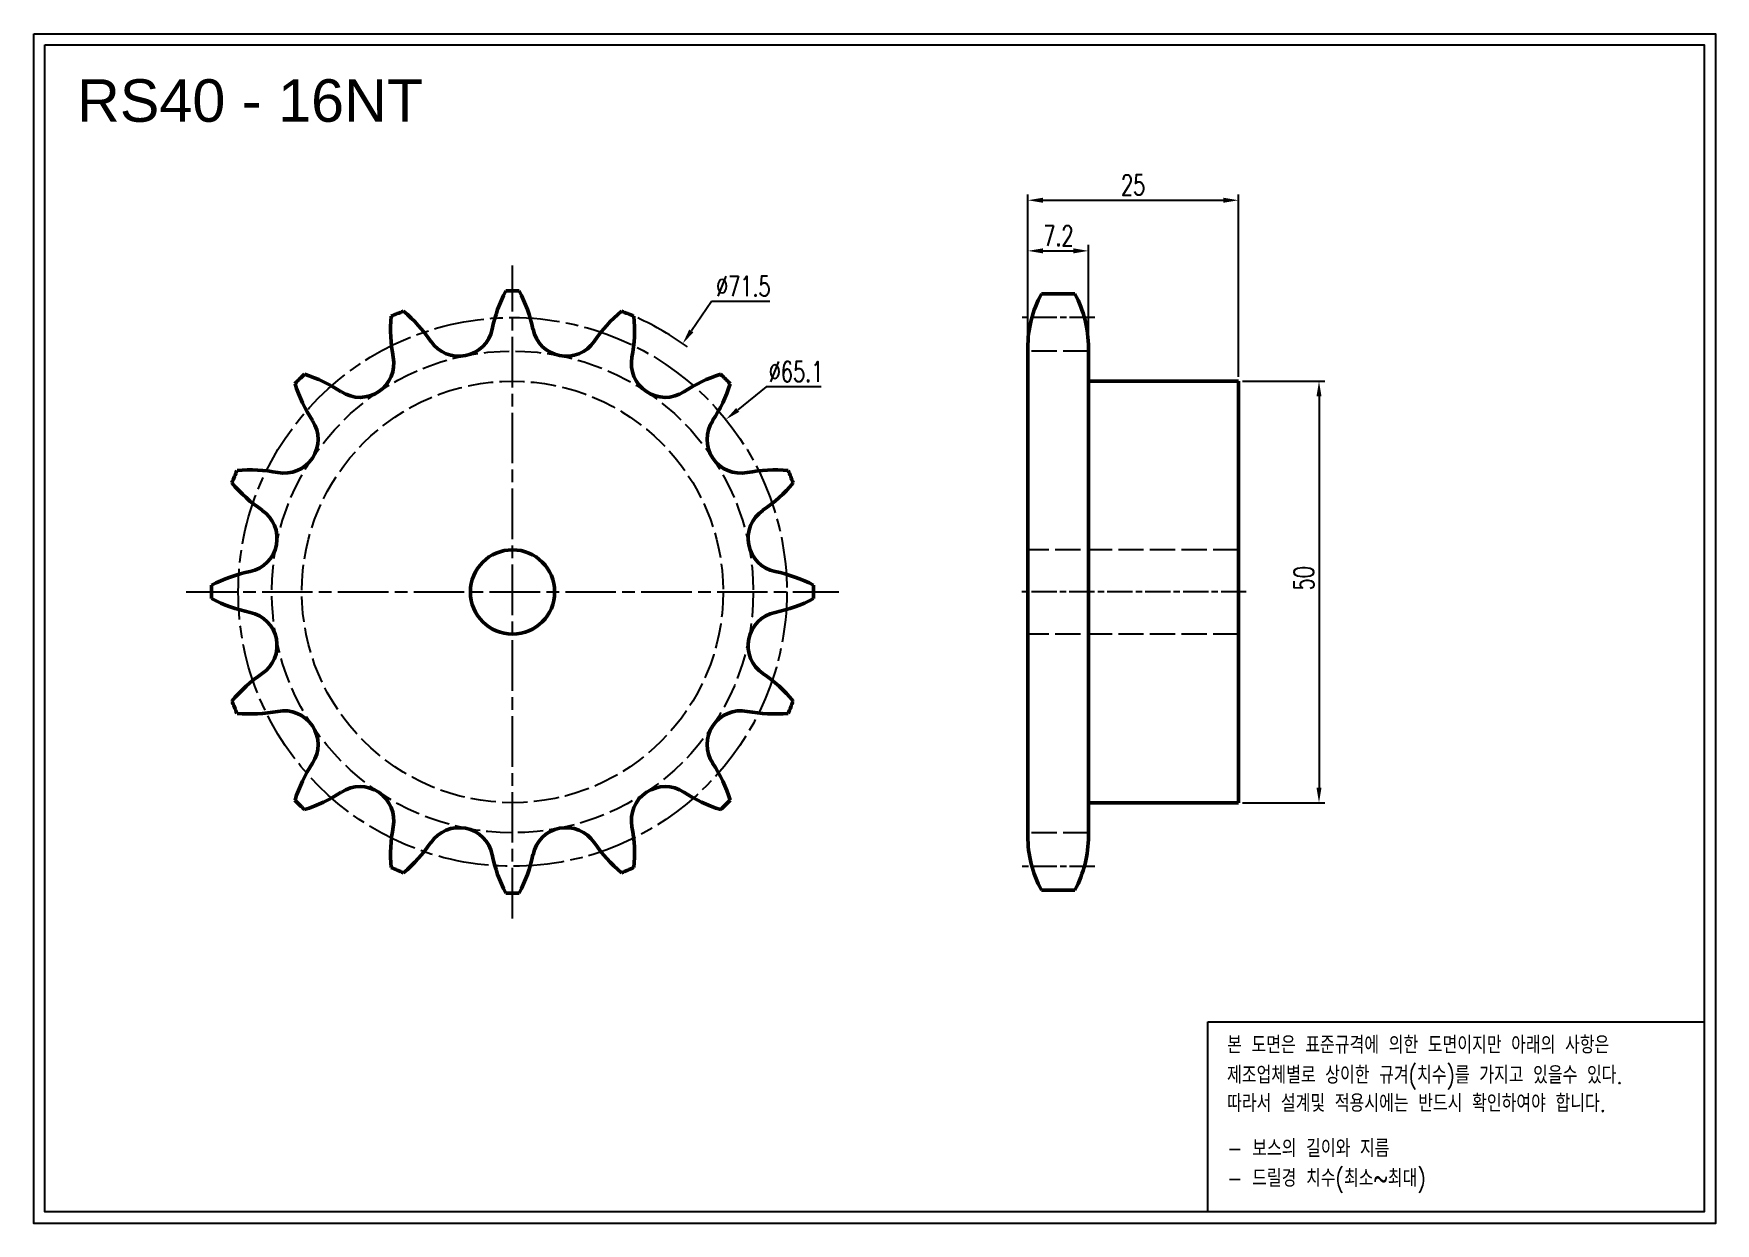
# Model space of a CAD drawing. Header units: millimetres. Extents: x -20785 to -20585, y 1089 to 1230.
import ezdxf

# ---------------------------------------------------------------- set-up
doc = ezdxf.new("R2010")
doc.units = ezdxf.units.MM
for name, pattern in [('AM_ISO02W050', [7.5, 6, -1.5]), ('AM_ISO02W050x2', [3.75, 3, -0.75]), ('AM_ISO08W050', [18, 12, -1.5, 3, -1.5]), ('AM_ISO08W050x2', [9, 6, -0.75, 1.5, -0.75])]:
    doc.linetypes.add(name, pattern=pattern)
for name, color, linetype, lineweight in [('AM_0N', 7, 'Continuous', 50), ('AM_3N', 6, 'AM_ISO02W050', 25), ('AM_7', 4, 'AM_ISO08W050', 25), ('AM_7N', 4, 'AM_ISO08W050', 25)]:
    doc.layers.add(name, color=color, linetype=linetype, lineweight=lineweight)
doc.layers.add('S-DIM', color=7, linetype='Continuous')
doc.styles.add('HAN', font='ROMANS.shx', dxfattribs={"width": 0.7, "bigfont": 'whgtxt.shx'})
doc.styles.add('HSG', font='SIMPLEX.shx', dxfattribs={"width": 0.7, "bigfont": 'HSG.shx'})
doc.styles.get("Standard").update_dxf_attribs({"font": 'arial.ttf'})
doc.dimstyles.new('APP3', dxfattribs={"dimtxt": 2.4, "dimasz": 1.8, "dimexe": 0.7, "dimexo": 0.5, "dimgap": 0.6, "dimtad": 1, "dimtoh": 1, "dimdec": 1, "dimrnd": 0.01, "dimzin": 9, "dimdsep": 46, "dimtxsty": 'HSG', "dimcen": 0, "dimclrd": 1, "dimclre": 1, "dimclrt": 256, "dimazin": 2, "dimtp": 1, "dimtm": 1, "dimtfac": 0.5, "dimtdec": 1, "dimtofl": 0, "dimtmove": 0, "dimatfit": 3, "dimfxl": 0, "dimtvp": 1, "dimtolj": 2, "dimlwd": -1, "dimlwe": -1, "dimarcsym": 0})
doc.dimstyles.new('APP3$0', dxfattribs={"dimtxt": 2.4, "dimasz": 1.8, "dimexe": 0.7, "dimexo": 0.5, "dimgap": 0.6, "dimtad": 1, "dimtoh": 1, "dimdec": 1, "dimrnd": 0.01, "dimzin": 9, "dimdsep": 46, "dimtxsty": 'HSG', "dimcen": 0, "dimclrd": 1, "dimclre": 1, "dimclrt": 256, "dimazin": 2, "dimtp": 1, "dimtm": 1, "dimtfac": 0.5, "dimtdec": 1, "dimtofl": 0, "dimtmove": 0, "dimatfit": 3, "dimfxl": 0, "dimtvp": 1, "dimtolj": 2, "dimlwd": -1, "dimlwe": -1, "dimarcsym": 0})

# ---------------------------------------------------------------- blocks, each defined once
blk = doc.blocks.new('*D1')
at = {"layer": 'Defpoints', "color": 0, "transparency": 16777216}
for p in [(-20707.97, 1193.37), (-20748.37, 1134.42)]:
    blk.add_point(p, dxfattribs=at)
at = {"layer": 'S-DIM', "color": 1, "transparency": 16777216}
for p, q in [((-20704.54, 1198.37), (-20706.95, 1194.86)), ((-20697.62, 1198.37), (-20704.54, 1198.37))]:
    blk.add_line(p, q, dxfattribs=at)
blk.add_arc((-20728.17, 1163.9), 35.73, 54.4583, 65.43, dxfattribs=at)
blk.add_solid([(-20707.2, 1195.03), (-20706.7, 1194.69), (-20707.97, 1193.37)], dxfattribs=at)
at = {"layer": 'S-DIM', "transparency": 16777216, "insert": (-20700.78, 1200.17), "char_height": 2.4, "attachment_point": 5, "style": 'HSG'}
blk.add_mtext('\\A2;∅71.5', dxfattribs=at)
blk = doc.blocks.new('*D2')
at = {"layer": 'Defpoints', "color": 0, "transparency": 16777216}
for p in [(-20702.85, 1184.36), (-20753.48, 1143.44)]:
    blk.add_point(p, dxfattribs=at)
at = {"layer": 'S-DIM', "color": 1, "transparency": 16777216}
for p, q in [((-20698.08, 1188.22), (-20701.45, 1185.49)), ((-20691.56, 1188.22), (-20698.08, 1188.22))]:
    blk.add_line(p, q, dxfattribs=at)
blk.add_solid([(-20701.64, 1185.72), (-20701.26, 1185.26), (-20702.85, 1184.36)], dxfattribs=at)
at = {"layer": 'S-DIM', "transparency": 16777216, "insert": (-20694.52, 1190.02), "char_height": 2.4, "attachment_point": 5, "style": 'HSG'}
blk.add_mtext('\\A2;∅65.1', dxfattribs=at)
blk = doc.blocks.new('*D3')
at = {"layer": 'Defpoints', "color": 0, "transparency": 16777216}
for p in [(-20659.82, 1204.36), (-20667.02, 1192.85), (-20659.82, 1192.47)]:
    blk.add_point(p, dxfattribs=at)
at = {"layer": 'S-DIM', "color": 1, "transparency": 16777216}
for p, q in [((-20667.02, 1193.35), (-20667.02, 1205.06)), ((-20665.22, 1204.36), (-20661.62, 1204.36)), ((-20659.82, 1192.97), (-20659.82, 1205.06))]:
    blk.add_line(p, q, dxfattribs=at)
for points in [[(-20665.22, 1204.66), (-20665.22, 1204.06), (-20667.02, 1204.36)], [(-20661.62, 1204.66), (-20661.62, 1204.06), (-20659.82, 1204.36)]]:
    blk.add_solid(points, dxfattribs=at)
at = {"layer": 'S-DIM', "transparency": 16777216, "insert": (-20663.38, 1206.16), "char_height": 2.4, "attachment_point": 5, "style": 'HSG'}
blk.add_mtext('\\A2;7.2', dxfattribs=at)
blk = doc.blocks.new('*D4')
at = {"layer": 'Defpoints', "color": 0, "transparency": 16777216}
for p in [(-20642.02, 1210.36), (-20667.02, 1192.85), (-20642.02, 1188.9)]:
    blk.add_point(p, dxfattribs=at)
at = {"layer": 'S-DIM', "color": 1, "transparency": 16777216}
for p, q in [((-20667.02, 1193.35), (-20667.02, 1211.06)), ((-20665.22, 1210.36), (-20643.82, 1210.36)), ((-20642.02, 1189.4), (-20642.02, 1211.06))]:
    blk.add_line(p, q, dxfattribs=at)
for points in [[(-20665.22, 1210.66), (-20665.22, 1210.06), (-20667.02, 1210.36)], [(-20643.82, 1210.66), (-20643.82, 1210.06), (-20642.02, 1210.36)]]:
    blk.add_solid(points, dxfattribs=at)
at = {"layer": 'S-DIM', "transparency": 16777216, "insert": (-20654.52, 1212.16), "char_height": 2.4, "attachment_point": 5, "style": 'HSG'}
blk.add_mtext('\\A2;25', dxfattribs=at)
blk = doc.blocks.new('*D5')
at = {"layer": 'Defpoints', "color": 0, "transparency": 16777216}
for p in [(-20642.02, 1188.9), (-20642.02, 1138.9), (-20632.46, 1138.9)]:
    blk.add_point(p, dxfattribs=at)
at = {"layer": 'S-DIM', "color": 1, "transparency": 16777216}
for p, q in [((-20641.52, 1188.9), (-20631.76, 1188.9)), ((-20632.46, 1187.1), (-20632.46, 1140.7)), ((-20641.52, 1138.9), (-20631.76, 1138.9))]:
    blk.add_line(p, q, dxfattribs=at)
for points in [[(-20632.76, 1187.1), (-20632.16, 1187.1), (-20632.46, 1188.9)], [(-20632.76, 1140.7), (-20632.16, 1140.7), (-20632.46, 1138.9)]]:
    blk.add_solid(points, dxfattribs=at)
at = {"layer": 'S-DIM', "transparency": 16777216, "insert": (-20634.26, 1165.52), "char_height": 2.4, "attachment_point": 5, "rotation": 90, "style": 'HSG'}
blk.add_mtext('\\A2;50', dxfattribs=at)

msp = doc.modelspace()

# ---------------------------------------------------------------- linework, layer by layer
for points in [[(-20785, 1230.12), (-20585.42, 1230.12), (-20585.42, 1089), (-20785, 1089)], [(-20783.66, 1228.78), (-20586.76, 1228.78), (-20586.76, 1090.35), (-20783.66, 1090.35)]]:
    msp.add_lwpolyline(points, close=True)
at = {"color": 6}
msp.add_lwpolyline([(-20645.65, 1112.9), (-20586.76, 1112.9), (-20586.76, 1090.35), (-20645.65, 1090.35)], close=True, dxfattribs=at)
at = {"layer": 'AM_0N'}
for p, q in [((-20665.41, 1199.25), (-20661.44, 1199.25)), ((-20667.02, 1192.85), (-20667.02, 1134.94)), ((-20659.82, 1192.85), (-20659.82, 1134.94)), ((-20659.82, 1188.9), (-20642.02, 1188.9)), ((-20642.02, 1188.9), (-20642.02, 1138.9)), ((-20659.82, 1138.9), (-20642.02, 1138.9)), ((-20665.41, 1128.54), (-20661.44, 1128.54))]:
    msp.add_line(p, q, dxfattribs=at)
msp.add_circle((-20728.17, 1163.9), 5, dxfattribs=at)
for centre, radius, start, end in [((-20713.77, 1191.61), 17.17, 152.1997, 168.4375), ((-20728.17, 1163.9), 35.73, 88.7317, 91.2683), ((-20742.57, 1191.61), 17.17, 11.5625, 27.8003), ((-20653.52, 1192.85), 13.5, 151.7009, 180), ((-20673.32, 1192.85), 13.5, 0, 28.2991), ((-20725.47, 1195.01), 17.17, 174.6997, 190.9375), ((-20728.17, 1163.9), 35.73, 111.2317, 113.7683), ((-20752.08, 1183.99), 17.17, 34.0625, 50.3003), ((-20704.26, 1183.99), 17.17, 129.6997, 145.9375), ((-20728.17, 1163.9), 35.73, 66.2317, 68.7683), ((-20730.86, 1195.01), 17.17, 349.0625, 5.3003), ((-20734.52, 1195.86), 4.01, 214.0625, 348.4375), ((-20721.81, 1195.86), 4.01, 191.5625, 325.9375), ((-20746.27, 1190.99), 4.01, 236.5625, 10.9375), ((-20710.06, 1190.99), 4.01, 169.0625, 303.4375), ((-20728.17, 1163.9), 35.73, 133.7317, 136.2683), ((-20757.95, 1173.31), 17.17, 56.5625, 72.8003), ((-20698.39, 1173.31), 17.17, 107.1997, 123.4375), ((-20728.17, 1163.9), 35.73, 43.7317, 46.2683), ((-20737.58, 1193.68), 17.17, 197.1997, 213.4375), ((-20718.75, 1193.68), 17.17, 326.5625, 342.8003), ((-20755.26, 1182), 4.01, 259.0625, 33.4375), ((-20701.07, 1182), 4.01, 146.5625, 280.9375), ((-20728.17, 1163.9), 35.73, 156.2317, 158.7683), ((-20759.28, 1161.2), 17.17, 79.0625, 95.3003), ((-20697.05, 1161.2), 17.17, 84.6997, 100.9375), ((-20728.17, 1163.9), 35.73, 21.2317, 23.7683), ((-20748.26, 1187.81), 17.17, 219.6997, 235.9375), ((-20708.07, 1187.81), 17.17, 304.0625, 320.3003), ((-20760.13, 1170.25), 4.01, 281.5625, 55.9375), ((-20696.2, 1170.25), 4.01, 124.0625, 258.4375), ((-20755.88, 1149.5), 17.17, 101.5625, 117.8003), ((-20700.45, 1149.5), 17.17, 62.1997, 78.4375), ((-20728.17, 1163.9), 35.73, 178.7317, 181.2683), ((-20728.17, 1163.9), 35.73, 358.7317, 1.2683), ((-20755.88, 1178.3), 17.17, 242.1997, 258.4375), ((-20700.45, 1178.3), 17.17, 281.5625, 297.8003), ((-20760.13, 1157.54), 4.01, 304.0625, 78.4375), ((-20696.2, 1157.54), 4.01, 101.5625, 235.9375), ((-20748.26, 1139.99), 17.17, 124.0625, 140.3003), ((-20708.07, 1139.99), 17.17, 39.6997, 55.9375), ((-20728.17, 1163.9), 35.73, 201.2317, 203.7683), ((-20759.28, 1166.59), 17.17, 264.6997, 280.9375), ((-20755.26, 1145.79), 4.01, 326.5625, 100.9375), ((-20701.07, 1145.79), 4.01, 79.0625, 213.4375), ((-20697.05, 1166.59), 17.17, 259.0625, 275.3003), ((-20728.17, 1163.9), 35.73, 336.2317, 338.7683), ((-20737.58, 1134.12), 17.17, 146.5625, 162.8003), ((-20718.75, 1134.12), 17.17, 17.1997, 33.4375), ((-20757.95, 1154.48), 17.17, 287.1997, 303.4375), ((-20746.27, 1136.8), 4.01, 349.0625, 123.4375), ((-20710.06, 1136.8), 4.01, 56.5625, 190.9375), ((-20698.39, 1154.48), 17.17, 236.5625, 252.8003), ((-20728.17, 1163.9), 35.73, 223.7317, 226.2683), ((-20728.17, 1163.9), 35.73, 313.7317, 316.2683), ((-20725.47, 1132.78), 17.17, 169.0625, 185.3003), ((-20734.52, 1131.93), 4.01, 11.5625, 145.9375), ((-20721.81, 1131.93), 4.01, 34.0625, 168.4375), ((-20730.86, 1132.78), 17.17, 354.6997, 10.9375), ((-20752.08, 1143.8), 17.17, 309.6997, 325.9375), ((-20704.26, 1143.8), 17.17, 214.0625, 230.3003), ((-20653.52, 1134.94), 13.5, 180, 208.2991), ((-20673.32, 1134.94), 13.5, 331.7009, 0), ((-20713.77, 1136.18), 17.17, 191.5625, 207.8003), ((-20742.57, 1136.18), 17.17, 332.1997, 348.4375), ((-20728.17, 1163.9), 35.73, 246.2317, 248.7683), ((-20728.17, 1163.9), 35.73, 291.2317, 293.7683), ((-20728.17, 1163.9), 35.73, 268.7317, 271.2683)]:
    msp.add_arc(centre, radius, start, end, dxfattribs=at)
at = {"layer": 'AM_3N', "linetype": 'AM_ISO02W050x2'}
for p, q in [((-20659.82, 1192.47), (-20667.02, 1192.47)), ((-20659.82, 1135.32), (-20667.02, 1135.32))]:
    msp.add_line(p, q, dxfattribs=at)
at = {"layer": 'AM_3N', "color": 2, "linetype": 'AM_ISO02W050x2'}
for p, q in [((-20642.02, 1168.9), (-20667.02, 1168.9)), ((-20642.02, 1158.9), (-20667.02, 1158.9))]:
    msp.add_line(p, q, dxfattribs=at)
at = {"layer": 'AM_3N', "linetype": 'AM_ISO02W050x2'}
msp.add_circle((-20728.17, 1163.9), 28.57, dxfattribs=at)
at = {"layer": 'AM_3N', "color": 2, "linetype": 'AM_ISO02W050x2'}
msp.add_circle((-20728.17, 1163.9), 25, dxfattribs=at)
at = {"layer": 'AM_7', "linetype": 'AM_ISO08W050x2'}
msp.add_circle((-20728.17, 1163.9), 32.55, dxfattribs=at)
at = {"layer": 'AM_7N', "linetype": 'AM_ISO08W050x2'}
for p, q in [((-20728.17, 1125.16), (-20728.17, 1202.63)), ((-20766.9, 1163.9), (-20689.43, 1163.9))]:
    msp.add_line(p, q, dxfattribs=at)
at = {"layer": 'AM_7N', "linetype": 'AM_ISO08W050x2', "ltscale": 0.5}
for p, q in [((-20659.06, 1196.45), (-20667.79, 1196.45)), ((-20641.09, 1163.9), (-20667.79, 1163.9)), ((-20659.06, 1131.35), (-20667.79, 1131.35))]:
    msp.add_line(p, q, dxfattribs=at)

# ---------------------------------------------------------------- texts
msp.add_text('RS40 - 16NT', height=5.04).set_placement((-20779.86, 1219.67))
at = {"color": 6, "style": 'HAN', "width": 0.8}
for s, p in [('본 도면은 표준규격에 의한 도면이지만 아래의 사항은', (-20643.37, 1109.14)), ('제조업체별로 상이한 규겨(치수)를 가지고 있을수 있다.', (-20643.37, 1105.56)), ('따라서 설계및 적용시에는 반드시 확인하여야 합니다.', (-20643.37, 1102.22)), ('- 보스의 길이와 지름', (-20643.37, 1096.86)), ('- 드릴경 치수(최소~최대)', (-20643.37, 1093.33))]:
    msp.add_text(s, height=2.0703, dxfattribs=at).set_placement(p)

# ---------------------------------------------------------------- dimensions: what is measured, and where the dimension line sits
at = {"layer": 'S-DIM'}
dim = msp.add_linear_dim(base=(-20642.02, 1210.36), p1=(-20667.02, 1192.85), p2=(-20642.02, 1188.9), dimstyle='APP3$0', dxfattribs=at)
dim.commit()
dim.dimension.update_dxf_attribs({"geometry": '*D4', "text_midpoint": (-20654.52, 1212.16)})
dim = msp.add_linear_dim(base=(-20659.82, 1204.36), p1=(-20667.02, 1192.85), p2=(-20659.82, 1192.47), dimstyle='APP3$0', dxfattribs=at)
dim.commit()
dim.dimension.update_dxf_attribs({"geometry": '*D3', "text_midpoint": (-20663.38, 1204.36), "dimtype": 128})
at = {"layer": 'S-DIM', "color": 3}
for p1, p2, picture, middle in [((-20748.37, 1134.42), (-20707.97, 1193.37), '*D1', (-20700.78, 1198.37)), ((-20753.48, 1143.44), (-20702.85, 1184.36), '*D2', (-20694.52, 1188.22))]:
    dim = msp.add_diameter_dim_2p(p1=p1, p2=p2, dimstyle='APP3', dxfattribs=at)
    dim.commit()
    dim.dimension.update_dxf_attribs({"geometry": picture, "text_midpoint": middle, "dimtype": 131})
at = {"layer": 'S-DIM'}
dim = msp.add_linear_dim(base=(-20632.46, 1138.9), p1=(-20642.02, 1188.9), p2=(-20642.02, 1138.9), angle=90, dimstyle='APP3$0', dxfattribs=at)
dim.commit()
dim.dimension.update_dxf_attribs({"geometry": '*D5', "text_midpoint": (-20632.46, 1165.52), "dimtype": 128})

doc.saveas('drawing.dxf')
